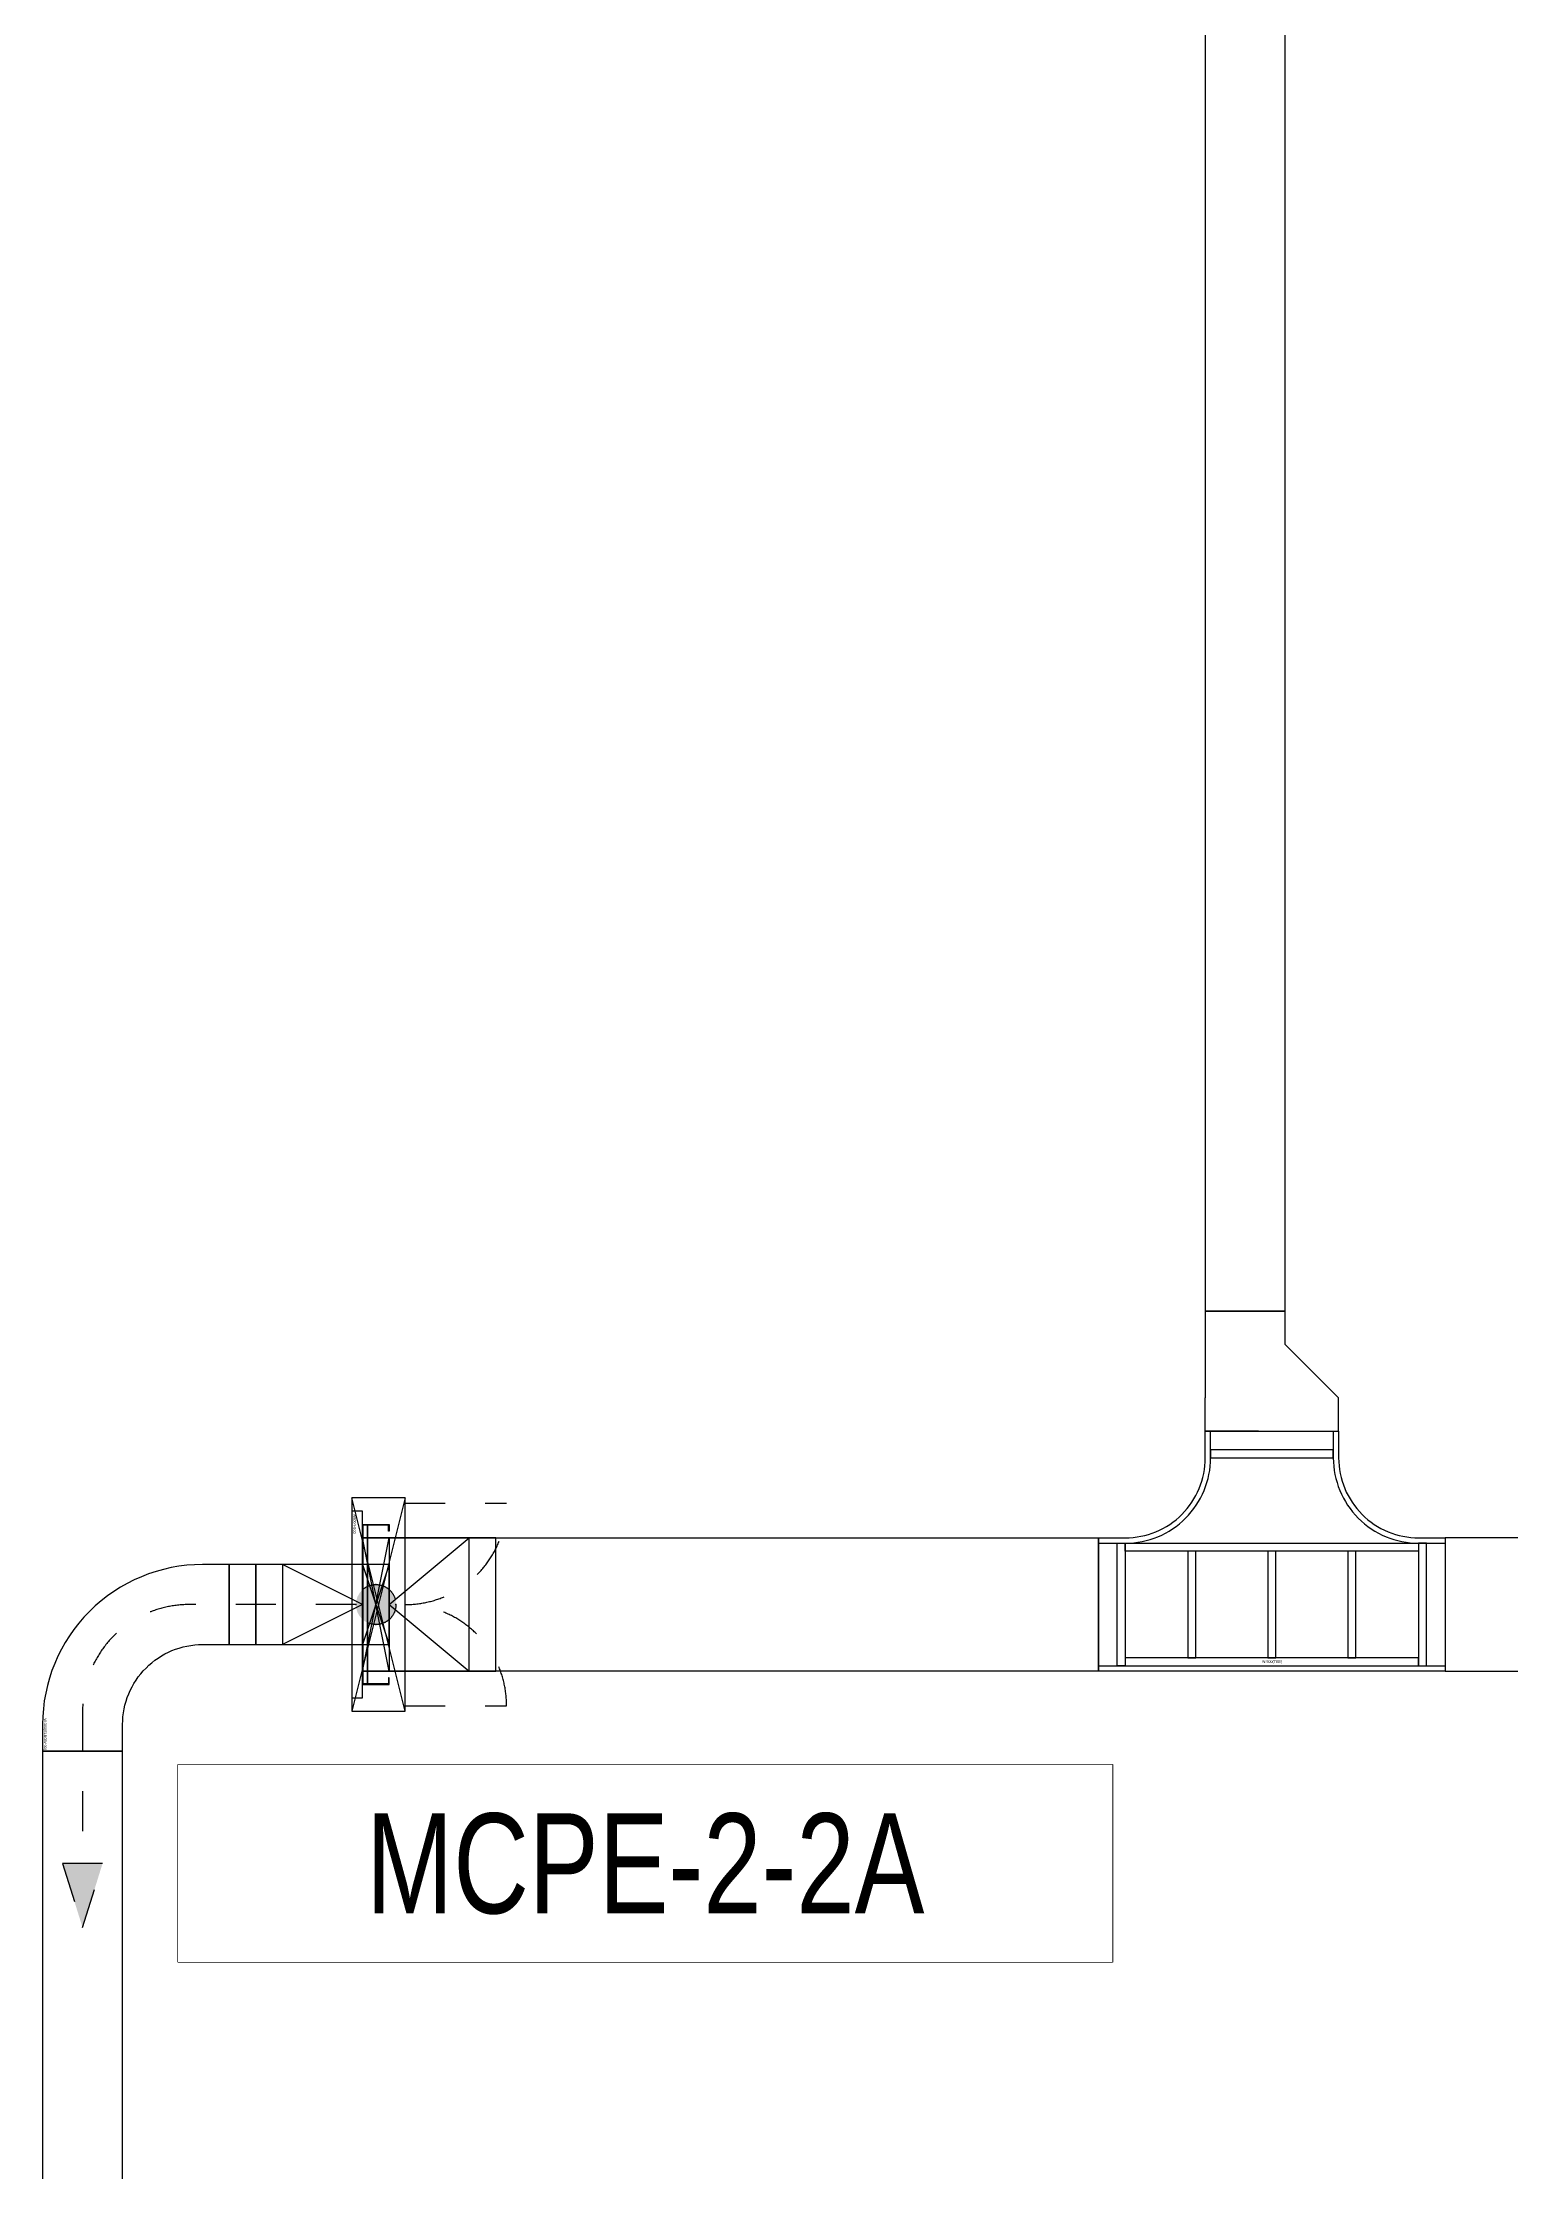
# Model space of a CAD drawing. Header units: millimetres. Extents: x 88028 to 500787, y -530175 to 1035835.
# Drawn here: x 100844 to 106348, y -50295 to -42315 of the extents above; entities that cross this region are included whole.
import ezdxf
from ezdxf.enums import TextEntityAlignment as Align

# ---------------------------------------------------------------- set-up
doc = ezdxf.new("R2010")
doc.units = ezdxf.units.MM
doc.header["$LTSCALE"] = 150
doc.linetypes.add('CONTINOUS', pattern=[0])
doc.linetypes.add('D1', pattern=[3, 1, -1, 1])
doc.layers.get('Defpoints').update_dxf_attribs({"color": 150})
for name, color, linetype in [('------01 Motor Control Panel or Center', 4, 'Continuous'), ('-----00 LV_CABLE', 2, 'Continuous'), ('-----26 Electrical Cable Tray', 200, 'Continuous')]:
    doc.layers.add(name, color=color, linetype=linetype)
doc.styles.add('ELEC', font='')
doc.styles.add('LGR', font='LGSmHaTR.ttf')
doc.styles.get("Standard").update_dxf_attribs({"font": ''})
doc.styles.get('ELEC').set_extended_font_data('Dotum')
doc.styles.get('Standard').set_extended_font_data('Dotum')
doc.dimstyles.new('전기통신참고용-치수', dxfattribs={"dimscale": 15, "dimtxt": 2, "dimasz": 0, "dimexe": 0, "dimexo": 0, "dimgap": 0.4, "dimtad": 4, "dimdec": 0, "dimzin": 0, "dimdsep": 46, "dimtxsty": 'Standard', "dimblk": 'NONE', "dimcen": 0, "dimse1": 1, "dimse2": 1, "dimsd1": 1, "dimsd2": 1, "dimclrd": 8, "dimclre": 8, "dimclrt": 8, "dimadec": 0, "dimazin": 0, "dimtfac": 1, "dimtdec": 0, "dimtix": 1, "dimtmove": 2, "dimatfit": 0, "dimldrblk": 'NONE', "dimfxl": 2, "dimtolj": 1, "dimtzin": 0, "dimarcsym": 0})

# ---------------------------------------------------------------- blocks, each defined once
blk = doc.blocks.new('*U27')
at = {"color": 0}
blk.add_lwpolyline([(0, 0), (-100, 0, -0.414214), (-400, 300), (-400, 400), (-700, 400), (-700, 300, 0.414214), (-100, -300), (0, -300)], format="xyb", close=True, dxfattribs=at)
blk.add_text('W:300(ELBOW 90)', height=10, dxfattribs=at).set_placement((-5, -290), align=Align.MIDDLE_RIGHT)
blk = doc.blocks.new('*U60')
at = {"color": 0}
blk.add_lwpolyline([(-400, 400), (-400, 300, 0.414214), (-100, 0), (0, 0), (0, -500), (-1300, -500), (-1300, 0), (-1200, 0, 0.414214), (-900, 300), (-900, 400)], format="xyb", close=True, dxfattribs=at)
at = {"color": 5}
for points in [[(-1300, -20), (-1200, -20, 0.414214), (-880, 300), (-880, 400)], [(-420, 400), (-420, 300, 0.414214), (-100, -20), (0, -20)]]:
    blk.add_lwpolyline(points, format="xyb", dxfattribs=at)
at = {"color": 251}
for points in [[(-420, 330), (-880, 330), (-880, 300), (-420, 300)], [(-1230, -20), (-1200, -20), (-1200, -480), (-1230, -480)], [(-100, -50), (-1200, -50), (-1200, -20), (-100, -20)], [(-935, -50), (-965, -50), (-965, -450), (-935, -450)], [(-635, -50), (-665, -50), (-665, -450), (-635, -450)], [(-335, -50), (-365, -50), (-365, -450), (-335, -450)], [(-70, -20), (-100, -20), (-100, -480), (-70, -480)], [(-100, -450), (-1200, -450), (-1200, -480), (-100, -480)]]:
    blk.add_lwpolyline(points, close=True, dxfattribs=at)
at = {"color": 5}
blk.add_lwpolyline([(-1300, -480), (0, -480)], dxfattribs=at)
at = {"color": 0, "style": 'LGR'}
blk.add_text('W:500(TEE)', height=10, dxfattribs=at).set_placement((-650, -465), align=Align.MIDDLE)
blk = doc.blocks.new('*D55')
at = {"layer": 'Defpoints', "color": 0, "transparency": 16777216}
for p in [(-450, 500), (-450, 500), (-450, 0)]:
    blk.add_point(p, dxfattribs=at)
at = {"color": 8, "transparency": 16777216, "insert": (-428.6, 250), "char_height": 30, "attachment_point": 5, "rotation": 90, "style": 'LGR'}
blk.add_mtext('\\A1;{\\C0;500}', dxfattribs=at)
blk = doc.blocks.new('_None')
blk = doc.blocks.new('*D56')
at = {"layer": 'Defpoints', "color": 0, "transparency": 16777216}
for p in [(0, 300), (0, 300), (0, 0)]:
    blk.add_point(p, dxfattribs=at)
at = {"color": 8, "transparency": 16777216, "insert": (-21.4, 150), "char_height": 30, "attachment_point": 5, "rotation": 90, "style": 'LGR'}
blk.add_mtext('\\A1;{\\C0;300}', dxfattribs=at)
blk = doc.blocks.new('*U10')
at = {"linetype": 'Continuous', "ltscale": 0.1}
for p, q in [((-250, 56.6), (-250, 58.6)), ((-200, 56.6), (-200, 58.6)), ((-150, 56.6), (-150, 58.6)), ((-100, 56.6), (-100, 58.6)), ((-50, 56.6), (-50, 58.6)), ((0, 56.6), (0, 58.6)), ((50, 56.6), (50, 58.6)), ((100, 56.6), (100, 58.6)), ((150, 56.6), (150, 58.6)), ((200, 56.6), (200, 58.6)), ((250, 56.6), (250, 58.6))]:
    blk.add_line(p, q, dxfattribs=at)
for points in [[(-300, 40), (-300, 140), (-275, 140), (-275, 137.4), (-297.4, 137.4), (-297.4, 40)], [(300, 40), (300, 140), (275, 140), (275, 137.4), (297.4, 137.4), (297.4, 40)], [(-297.4, 58.6), (297.4, 58.6)], [(-297.4, 56.6), (297.4, 56.6)], [(297.4, 42.6), (-297.4, 42.6)]]:
    blk.add_lwpolyline(points, dxfattribs=at)
blk.add_lwpolyline([(350, 0), (350, 40), (-350, 40), (-350, 0)], close=True, dxfattribs=at)
blk.add_text('W600*H100', height=10, dxfattribs=at).set_placement((-340, 10), align=Align.MIDDLE_LEFT)
blk = doc.blocks.new('TV5')
at = {"color": 0}
for p, q in [((250, 500), (-250, 500)), ((-250, 500), (-250, 400)), ((250, 400), (250, 500)), ((-250, 400), (-250, 0)), ((250, 0), (250, 400)), ((-250, 0), (250, 0))]:
    blk.add_line(p, q, dxfattribs=at)
at = {"color": 8}
for p, q in [((0, 100), (-250, 400)), ((250, 400), (-250, 400)), ((0, 100), (250, 400)), ((-250, 100), (250, 100)), ((250, 100), (-250, 0)), ((250, 0), (-250, 100))]:
    blk.add_line(p, q, dxfattribs=at)
blk = doc.blocks.new('A$Ce36f1fdd')
at = {"color": 0}
for p, q in [((400, 150), (0, 150)), ((0, 150), (0, -150)), ((500, 150), (400, 150)), ((500, -150), (500, 150)), ((0, -150), (400, -150)), ((400, -150), (500, -150))]:
    blk.add_line(p, q, dxfattribs=at)
at = {"color": 8}
for p, q in [((100, -150), (0, 150)), ((0, -150), (100, 150)), ((100, 0), (400, 150)), ((100, 150), (100, -150)), ((400, -150), (400, 150)), ((100, 0), (400, -150))]:
    blk.add_line(p, q, dxfattribs=at)
blk = doc.blocks.new('MCP_EQUIPMENT-2')
for p, q in [((200, 400), (0, -400)), ((200, -400), (0, 400))]:
    blk.add_line(p, q)
at = {"color": 1, "linetype": 'D1'}
for p, q in [((200, 380), (580, 380)), ((200, -380), (580, -380))]:
    blk.add_line(p, q, dxfattribs=at)
blk.add_lwpolyline([(200, 400), (0, 400), (0, -400), (200, -400)], close=True)
for centre, start, end in [((200, 380), 270, 0), ((200, -380), 0, 90)]:
    blk.add_arc(centre, 380, start, end, dxfattribs=at)
blk = doc.blocks.new('11')
at = {"linetype": 'D1'}
h = blk.add_hatch(color=256, dxfattribs=at)
edge = h.paths.add_edge_path()
edge.add_arc((0, 0), 75, 0, 360)
blk.add_circle((0, 0), 75, dxfattribs=at)
for p in [(-75, 0), (0, 75), (75, 0), (0, -75)]:
    blk.add_point(p, dxfattribs=at)
blk = doc.blocks.new('22')
at = {"linetype": 'D1'}
h = blk.add_hatch(color=0, dxfattribs=at)
h.dxf.hatch_style = 1
h.paths.add_polyline_path([(0, 0), (-240.6, 75), (-240.6, -75)])
at = {"color": 0, "linetype": 'D1'}
blk.add_lwpolyline([(-240.6, -75), (0, 0), (-240.6, 75)], close=True, dxfattribs=at)
blk = doc.blocks.new('*U54')
at = {"color": 0}
for points in [[(-450, 0), (-450, 500), (-325, 500), (-325, 500)], [(-325, 500), (-325, 500), (-125, 300), (-125, 300)], [(0, 300), (0, 0), (-125, 0), (-125, 0)], [(-125, 300), (-125, 300), (0, 300), (0, 0)], [(-450, 200), (-450, 0), (-325, 0), (-325, 0)], [(-125, 0), (-125, 0), (-325, 0), (-325, 0)]]:
    blk.add_lwpolyline(points, dxfattribs=at)
for base, p1, p2, override, picture, middle in [((-450, 500), (-450, 0), (-450, 500), {"dimtxsty": 'LGR', "dimclrd": 8, "dimclre": 8, "dimclrt": 8}, '*D55', (-428.6, 250)), ((0, 300), (0, 0), (0, 300), {"dimtad": 1, "dimtxsty": 'LGR', "dimclrd": 8, "dimclre": 8, "dimclrt": 8}, '*D56', (-21.4, 150))]:
    dim = blk.add_linear_dim(base=base, p1=p1, p2=p2, angle=90, text='{\\C0;<>}', dimstyle='전기통신참고용-치수', override=override, dxfattribs=at)
    dim.commit()
    dim.dimension.update_dxf_attribs({"geometry": picture, "text_midpoint": middle})

msp = doc.modelspace()

# ---------------------------------------------------------------- linework, layer by layer
at = {"layer": '------01 Motor Control Panel or Center', "linetype": 'CONTINOUS'}
msp.add_lwpolyline([(104855.1, -48770), (104855.1, -49510), (101352, -49510), (101352, -48770)], close=True, dxfattribs=at)
at = {"layer": '-----26 Electrical Cable Tray'}
for points in [[(105203.6, -34334.5), (105203.6, -47070), (105503.6, -47070), (105503.6, -34334.5)], [(104803.6, -47920), (104803.6, -48420), (102043.6, -48420), (102043.6, -47920)], [(151343.7, -47920), (106103.6, -47920), (106103.6, -48420), (151343.7, -48420)], [(101543.6, -48320), (101643.6, -48320), (101643.6, -48020), (101543.6, -48020)], [(100843.6, -54595), (101143.6, -54595), (101143.6, -48720), (100843.6, -48720)]]:
    msp.add_lwpolyline(points, close=True, dxfattribs=at)

# ---------------------------------------------------------------- block references
at = {"layer": '------01 Motor Control Panel or Center'}
msp.add_blockref('MCP_EQUIPMENT-2', (102003.6, -48170), dxfattribs=at)
at = {"layer": '-----00 LV_CABLE', "linetype": 'D1'}
msp.add_blockref('11', (102093.6, -48170), dxfattribs=at)
at = {"layer": '-----00 LV_CABLE', "linetype": 'D1', "rotation": 270}
msp.add_blockref('22', (100993.6, -49381), dxfattribs=at)
at = {"layer": '-----26 Electrical Cable Tray', "xscale": -1, "rotation": 270}
msp.add_blockref('*U54', (105203.6, -47070), dxfattribs=at)
at = {"layer": '-----26 Electrical Cable Tray'}
msp.add_blockref('*U60', (106103.6, -47920), dxfattribs=at)
for name, p, rotation in [('*U10', (102003.6, -48170), 270), ('TV5', (102043.6, -48170), 270), ('*U27', (101143.6, -48720), 270), ('A$Ce36f1fdd', (102143.6, -48170), 180)]:
    msp.add_blockref(name, p, dxfattribs=dict(at, rotation=rotation))

# ---------------------------------------------------------------- next in the draw order: wipeouts: each hides what was drawn before it
at = {"color": 1}
msp.add_wipeout([(101352, -48770), (104855.1, -48770), (104855.1, -49510), (101352, -49510)], dxfattribs=at).dxf.layer = '------01 Motor Control Panel or Center'

# ---------------------------------------------------------------- next in the draw order: linework, layer by layer
at = {"layer": '-----00 LV_CABLE', "linetype": 'D1'}
msp.add_lwpolyline([(102018.6, -48170), (101393.6, -48170, 0.414214), (100993.6, -48570), (100993.6, -49155.5)], format="xyb", dxfattribs=at)

# ---------------------------------------------------------------- next in the draw order: texts
at = {"layer": '------01 Motor Control Panel or Center', "linetype": 'CONTINOUS', "style": 'ELEC', "width": 0.8}
msp.add_text('MCPE-2-2A', height=375, dxfattribs=at).set_placement((103103.6, -49140), align=Align.MIDDLE)

doc.saveas('drawing.dxf')
